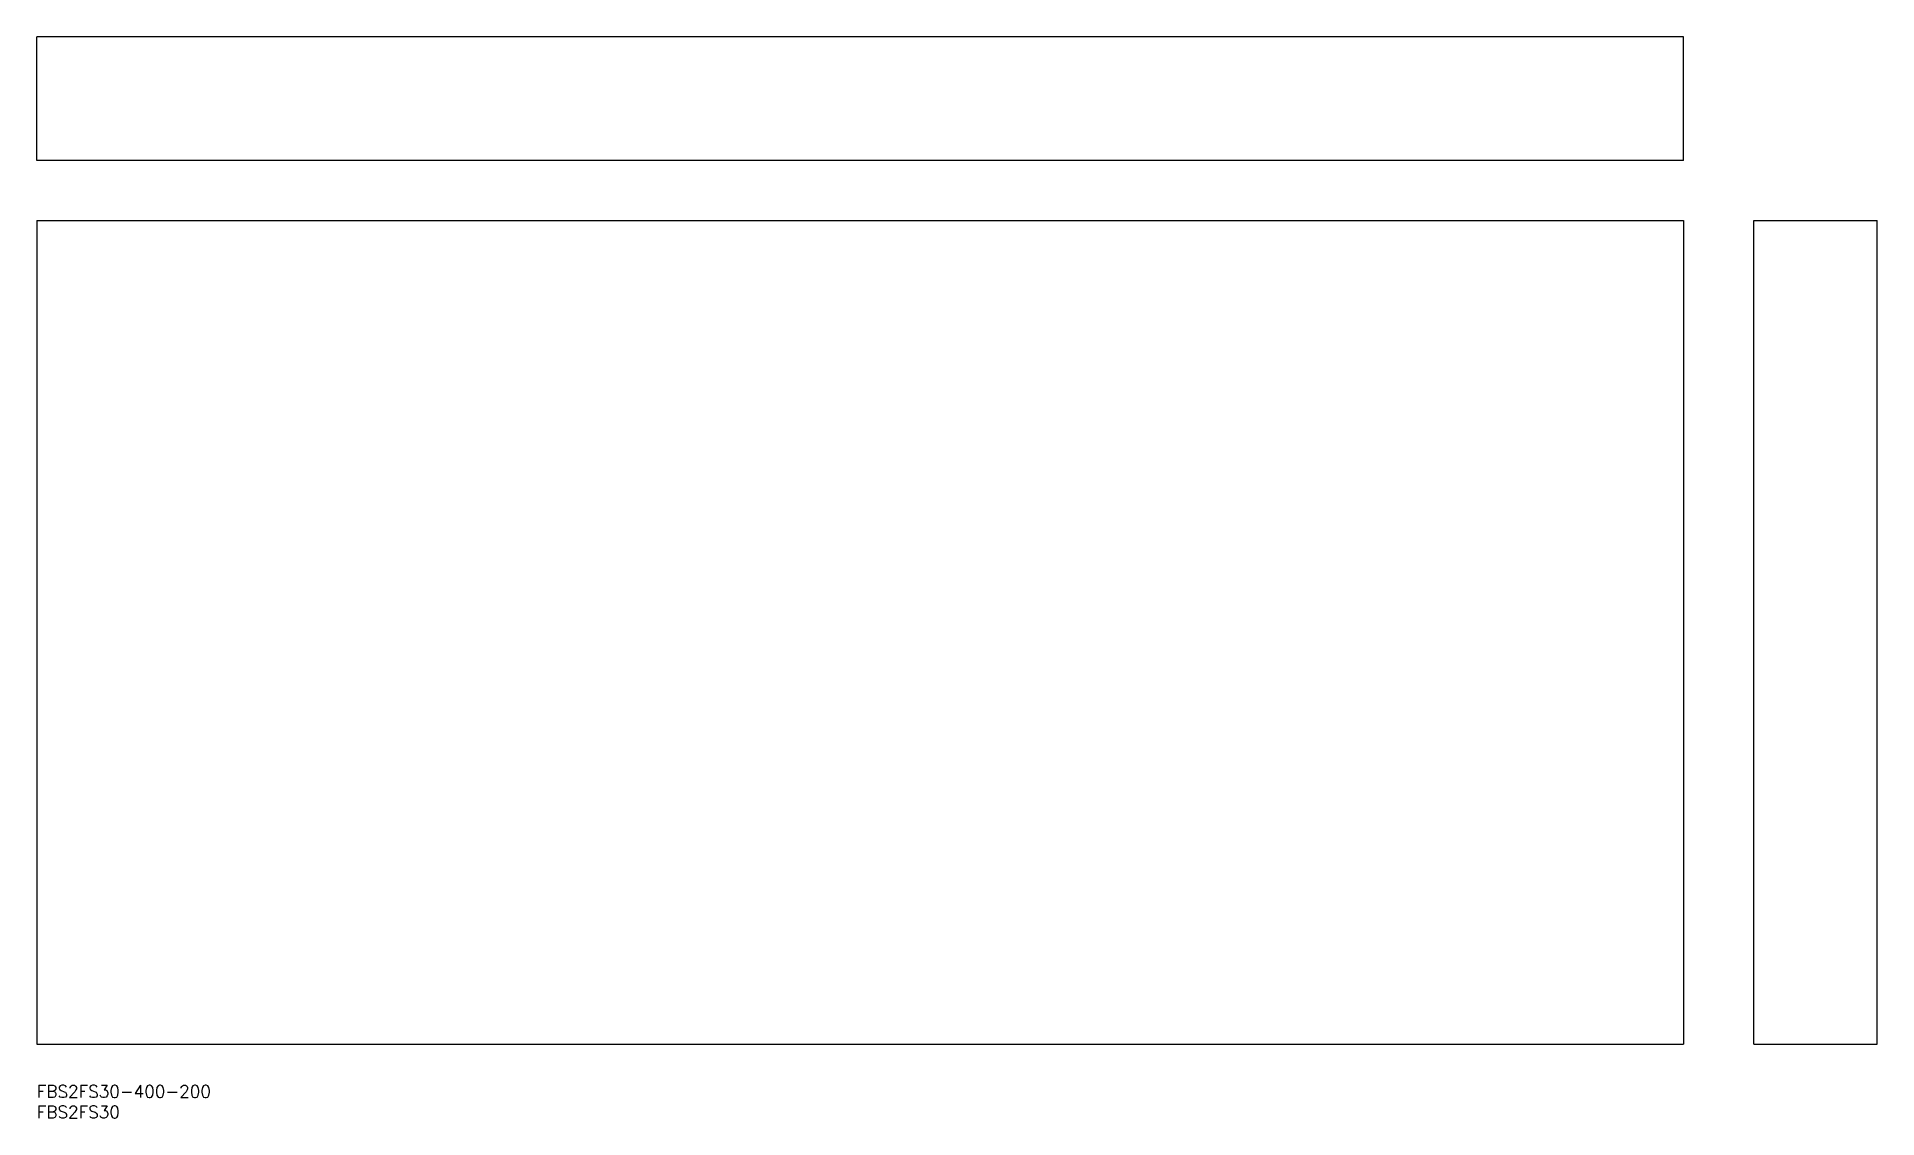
# Model space of a CAD drawing. Extents: x 0 to 447, y -8 to 255.
import ezdxf

# ---------------------------------------------------------------- set-up
doc = ezdxf.new("R2010")
doc.units = 0
doc.header["$LTSCALE"] = 0.5
doc.layers.add('MSM_CONTINUOUS', color=7, linetype='CONTINUOUS')
doc.layers.add('MSM_PART_NUMBER', color=7, linetype='CONTINUOUS')
doc.styles.get("Standard").update_dxf_attribs({"font": 'txt.shx', "height": 3, "bigfont": 'bigfont.shx'})

# ---------------------------------------------------------------- blocks, each defined once
blk = doc.blocks.new('*U8')
at = {"layer": 'MSM_PART_NUMBER'}
blk.add_text('FBS2FS30-400-200', height=3, dxfattribs=at).set_placement((0, -3))
blk = doc.blocks.new('*U9')
at = {"layer": 'MSM_PART_NUMBER'}
blk.add_text('FBS2FS30', height=3, dxfattribs=at).set_placement((0, -8))

msp = doc.modelspace()

# ---------------------------------------------------------------- linework, layer by layer
at = {"layer": 'MSM_CONTINUOUS'}
for p, q in [((0, 224.61), (0, 254.61)), ((400, 254.61), (0, 254.61)), ((400, 224.61), (400, 254.61)), ((400, 224.61), (0, 224.61)), ((0, 210), (0, 10)), ((0, 210), (400, 210)), ((400, 210), (400, 10)), ((417.08, 210), (447.08, 210)), ((417.08, 10), (417.08, 210)), ((447.08, 10), (447.08, 210)), ((0, 10), (400, 10)), ((417.08, 10), (447.08, 10))]:
    msp.add_line(p, q, dxfattribs=at)

# ---------------------------------------------------------------- block references
for name in ['*U8', '*U9']:
    msp.add_blockref(name, (0, 0), dxfattribs=at)

doc.saveas('drawing.dxf')
